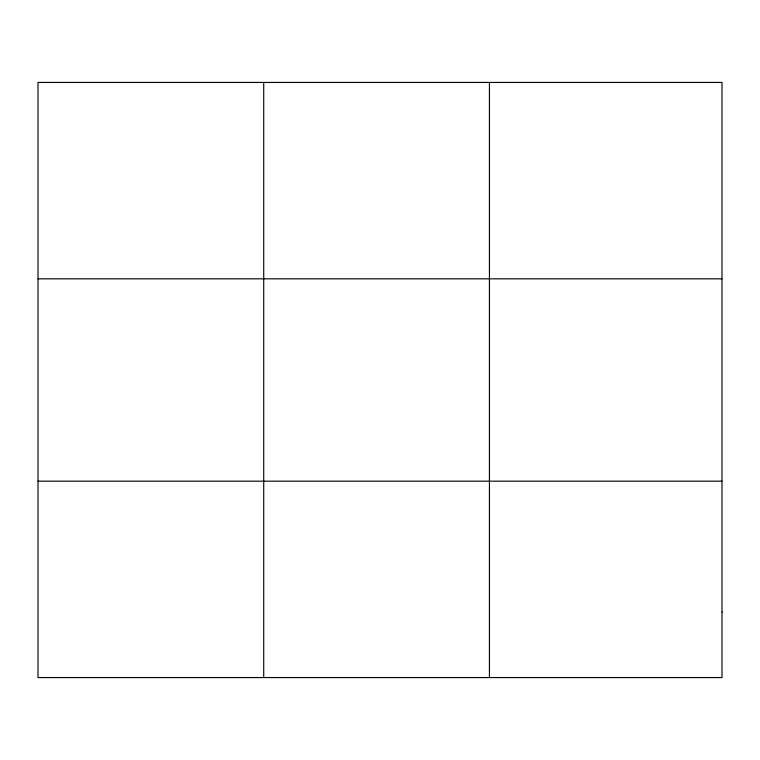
<?xml version="1.0" encoding="UTF-8"?>
<svg xmlns="http://www.w3.org/2000/svg" width="760" height="760" viewBox="0 0 760 760"><rect width="100%" height="100%" fill="white"/><g stroke="black" fill="none" stroke-linecap="round" stroke-linejoin="round"><path stroke-width="1.14" d="M263.72 82.441L263.72 677.559M489.44 82.441L489.44 677.559M38 278.825L722 278.825M38 481.175L722 481.175M722 612.094L722 677.559L38 677.559L38 82.441L722 82.441L722 612.094"/></g></svg>
